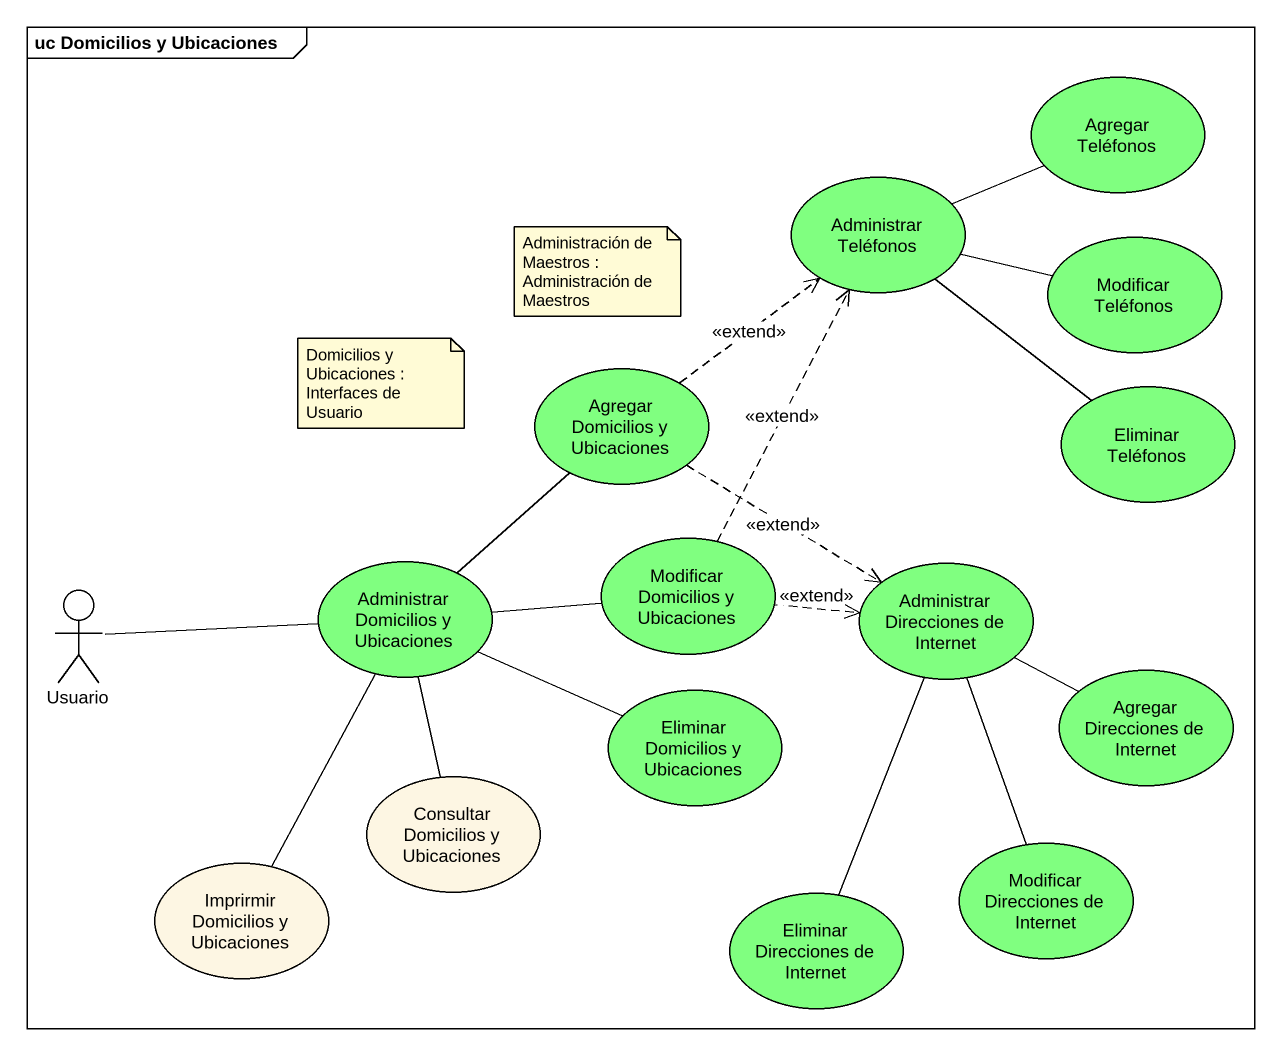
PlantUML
@startuml
mainframe uc Domicilios y Ubicaciones
usecase "Agregar Teléfonos" as Agregar_Teléfonos #80FF80
usecase "Administrar Teléfonos" as Administrar_Teléfonos #80FF80
usecase "Modificar Teléfonos" as Modificar_Teléfonos #80FF80
usecase "Agregar Domicilios y Ubicaciones" as Agregar_Domicilios_y #80FF80
usecase "Eliminar Teléfonos" as Eliminar_Teléfonos #80FF80
usecase "Modificar Domicilios y Ubicaciones" as Modificar_Domicilios_y #80FF80
actor Usuario
usecase "Administrar Domicilios y Ubicaciones" as Administrar_Domicilios_y #80FF80
usecase "Administrar Direcciones de Internet" as Administrar_Direcciones_de #80FF80
usecase "Eliminar Domicilios y Ubicaciones" as Eliminar_Domicilios_y #80FF80
usecase "Agregar Direcciones de Internet" as Agregar_Direcciones_de #80FF80
usecase "Consultar Domicilios y Ubicaciones" as Consultar_Domicilios_y
usecase "Modificar Direcciones de Internet" as Modificar_Direcciones_de #80FF80
usecase "Imprirmir Domicilios y Ubicaciones" as Imprirmir_Domicilios_y
usecase "Eliminar Direcciones de Internet" as Eliminar_Direcciones_de #80FF80
Administrar_Teléfonos -right- Agregar_Teléfonos
Administrar_Teléfonos -right- Modificar_Teléfonos
Administrar_Teléfonos -- Eliminar_Teléfonos
Agregar_Domicilios_y .up.> Administrar_Teléfonos : <<extend>>
Agregar_Domicilios_y ..> Administrar_Direcciones_de : <<extend>>
Modificar_Domicilios_y .up.> Administrar_Teléfonos : <<extend>>
Modificar_Domicilios_y .right.> Administrar_Direcciones_de : <<extend>>
Usuario -right- Administrar_Domicilios_y
Administrar_Domicilios_y -up- Agregar_Domicilios_y
Administrar_Domicilios_y -right- Modificar_Domicilios_y
Administrar_Domicilios_y -right- Eliminar_Domicilios_y
Administrar_Domicilios_y -- Consultar_Domicilios_y
Administrar_Domicilios_y -- Imprirmir_Domicilios_y
Administrar_Direcciones_de -right- Agregar_Direcciones_de
Administrar_Direcciones_de -- Modificar_Direcciones_de
Administrar_Direcciones_de -- Eliminar_Direcciones_de
note as N1
  Administración de Maestros : Administración de Maestros
end note
note as N2
  Domicilios y Ubicaciones : Interfaces de Usuario
end note
@enduml
